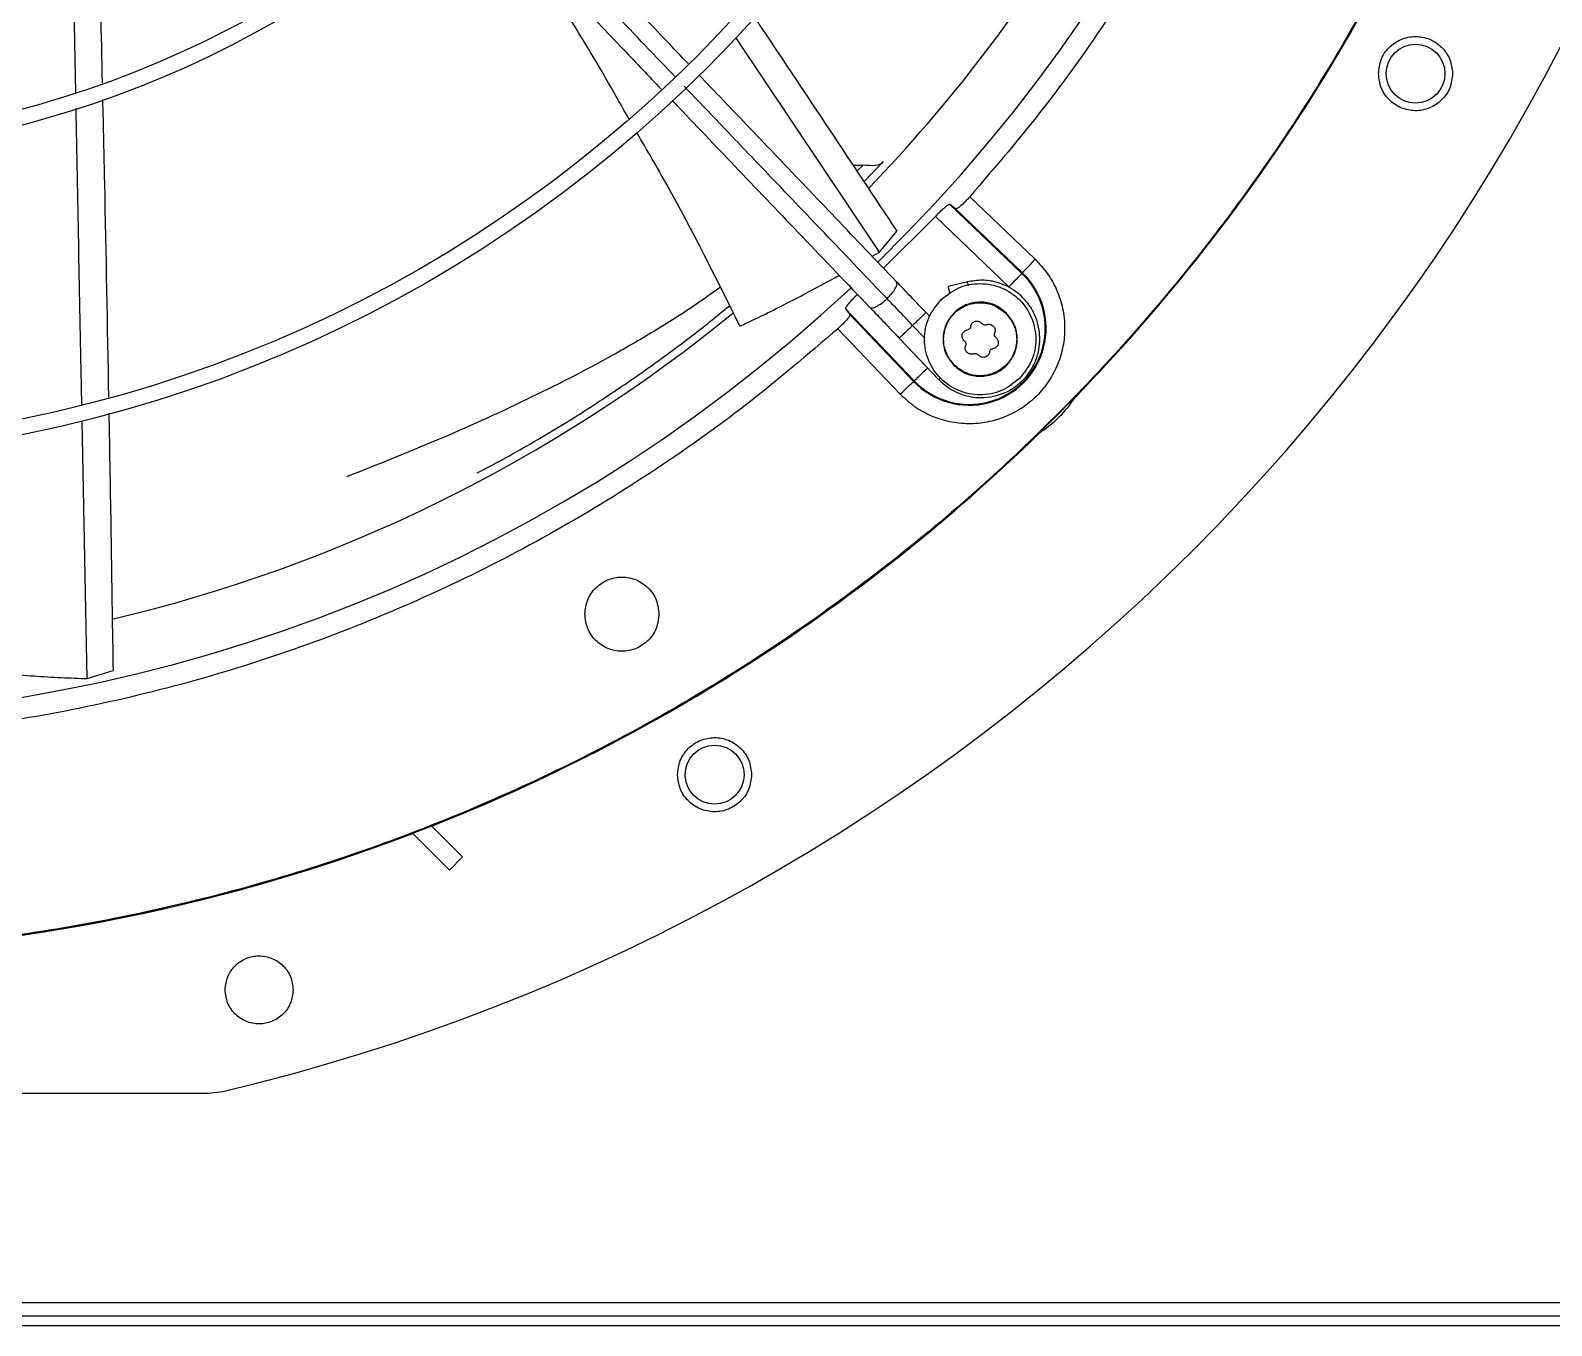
# Model space of a CAD drawing. Header units: inches. Extents: x 1229 to 1453, y -1023 to -720.
# Drawn here: x 1346.85 to 1356.55, y -999.56 to -991.3 of the extents above; entities that cross this region are included whole.
import ezdxf

# ---------------------------------------------------------------- set-up
doc = ezdxf.new("R2010")
doc.units = ezdxf.units.IN
doc.header["$MEASUREMENT"] = 0

msp = doc.modelspace()

# ---------------------------------------------------------------- linework, layer by layer
at = {"color": 18, "linetype": 'Continuous', "lineweight": 25, "true_color": 0x000000}
for p, q in [((1352.2645, -992.7163), (1351.3474, -991.3498)), ((1352.1602, -992.1626), (1352.1199, -992.2017)), ((1352.1652, -992.2698), (1352.2771, -992.1517)), ((1352.2689, -992.1586), (1352.2866, -992.1391)), ((1352.2863, -992.1394), (1352.2771, -992.1517)), ((1352.7485, -992.4409), (1352.7123, -992.414)), ((1352.7123, -992.414), (1353.1707, -992.8522)), ((1352.8394, -992.3644), (1353.2562, -992.7628)), ((1352.6204, -992.4895), (1352.2905, -992.8195)), ((1353.0891, -992.9376), (1352.6204, -992.4895)), ((1352.7485, -992.4409), (1353.1746, -992.8482)), ((1352.2645, -992.7163), (1352.374, -992.5835)), ((1352.2179, -992.7435), (1352.2645, -992.7163)), ((1353.1746, -992.8482), (1353.1707, -992.8522)), ((1352.123, -992.987), (1352.571, -993.4557)), ((1352.8238, -992.9065), (1352.7016, -992.9363)), ((1352.0475, -993.0789), (1352.0743, -993.1151)), ((1352.0475, -993.0789), (1352.4856, -993.5373)), ((1352.4816, -993.5411), (1352.0743, -993.1151)), ((1352.5513, -993.2634), (1352.4751, -993.1836)), ((1352.5844, -993.1271), (1352.5605, -993.102)), ((1352.3963, -993.6227), (1351.9979, -993.2059)), ((1352.3897, -993.2652), (1352.6428, -993.5301)), ((1352.4856, -993.5373), (1352.4816, -993.5411)), ((1347.2151, -995.4348), (1347.1824, -993.7921)), ((1347.2151, -995.4348), (1347.3791, -995.3822)), ((1349.6058, -996.5701), (1349.4084, -996.3728)), ((1349.2881, -996.4195), (1349.5239, -996.6553)), ((1349.5239, -996.6553), (1349.6058, -996.5701)), ((1342.233, -998.0756), (1347.9882, -998.0756)), ((1347.9882, -998.0756), (1348.0785, -998.0651)), ((1331.6974, -999.494), (1358.7033, -999.494)), ((1331.7734, -999.411), (1358.6274, -999.411)), ((1331.6974, -999.557), (1358.7033, -999.557))]:
    msp.add_line(p, q, dxfattribs=at)
at = {"color": 18, "linetype": 'Continuous', "lineweight": 25, "true_color": 0x000000, "flags": 128}
for points in [[(1353.1746, -992.8482), (1353.1764, -992.8463), (1353.1812, -992.8413), (1353.1888, -992.8333), (1353.199, -992.8227), (1353.2113, -992.8098), (1353.2253, -992.7951), (1353.2404, -992.7793), (1353.2562, -992.7628)], [(1353.1707, -992.8522), (1353.1689, -992.8541), (1353.1641, -992.8591), (1353.1565, -992.8671), (1353.1463, -992.8777), (1353.134, -992.8906), (1353.12, -992.9052), (1353.1049, -992.9211), (1353.0891, -992.9376)], [(1352.571, -993.4557), (1352.5545, -993.4714), (1352.5387, -993.4866), (1352.524, -993.5006), (1352.5112, -993.5129), (1352.5005, -993.523), (1352.4926, -993.5306), (1352.4875, -993.5355), (1352.4856, -993.5373)], [(1352.3963, -993.6227), (1352.4127, -993.607), (1352.4286, -993.5918), (1352.4432, -993.5778), (1352.4561, -993.5655), (1352.4667, -993.5554), (1352.4747, -993.5477), (1352.4797, -993.5429), (1352.4816, -993.5411)]]:
    msp.add_lwpolyline(points, dxfattribs=at)
at = {"color": 18, "linetype": 'Continuous', "lineweight": 25, "true_color": 0x000000}
for centre, radius in [((1345.1106, -985.4772), 11.7126), ((1345.1106, -985.4772), 8.5704), ((1345.1106, -985.4772), 8.472), ((1345.1106, -985.4772), 6.6478), ((1345.1106, -985.4772), 6.5493), ((1355.6802, -991.5795), 0.1875), ((1351.213, -996.0468), 0.1875)]:
    msp.add_circle(centre, radius, dxfattribs=at)
for centre, radius, start, end in [((1345.1106, -985.4772), 10.2157, 314.3624, 43.03697), ((1345.1106, -985.4772), 12.9331, 283.26667, 346.73333), ((1345.1106, -985.4772), 9.8425, 316.0273, 341.93053), ((1345.1106, -985.4772), 11.7147, 315.79736, 338.46866), ((1345.1106, -985.4772), 10.2157, 224.36307, 313.03719), ((1352.8359, -993.2025), 0.4901, 223.70945, 46.29055), ((1352.8359, -993.2025), 0.4845, 223.70945, 46.29055), ((1345.1106, -985.4772), 9.8425, 283.29628, 309.20157), ((1345.1106, -985.4772), 11.7147, 291.53134, 314.20264), ((1345.1106, -985.4772), 11.7147, 250.65335, 290.90006)]:
    msp.add_arc(centre, radius, start, end, dxfattribs=at)
for points, knots in [([(1356.8201, -985.4772), (1356.8153, -985.7326), (1356.8056, -986.2436), (1356.7277, -987.0067), (1356.6035, -987.7632), (1356.4292, -988.51), (1356.2066, -989.2438), (1355.9365, -989.9614), (1355.6201, -990.6599), (1355.2586, -991.3361), (1354.8537, -991.9873), (1354.407, -992.6106), (1353.9206, -993.2033), (1353.3964, -993.763), (1352.8368, -994.2871), (1352.244, -994.7736), (1351.6207, -995.2202), (1350.9696, -995.6252), (1350.2933, -995.9866), (1349.5949, -996.3031), (1348.8772, -996.5732), (1348.1434, -996.7958), (1347.3967, -996.9699), (1346.6401, -997.0948), (1345.877, -997.17), (1345.1106, -997.1951), (1344.3442, -997.17), (1343.5811, -997.0948), (1342.8246, -996.9699), (1342.0778, -996.7958), (1341.344, -996.5732), (1340.6264, -996.3031), (1339.9279, -995.9866), (1339.2517, -995.6252), (1338.6005, -995.2202), (1337.9772, -994.7736), (1337.3845, -994.2871), (1336.8248, -993.763), (1336.3006, -993.2033), (1335.8142, -992.6106), (1335.3675, -991.9873), (1334.9626, -991.3361), (1334.6012, -990.6599), (1334.2847, -989.9614), (1334.0146, -989.2438), (1333.792, -988.51), (1333.6177, -987.7632), (1333.4936, -987.0067), (1333.4156, -986.2436), (1333.4059, -985.7326), (1333.4011, -985.4772)], [0, 0, 0, 0, 0.020833, 0.041667, 0.0625, 0.083333, 0.104167, 0.125, 0.145833, 0.166667, 0.1875, 0.208333, 0.229167, 0.25, 0.270833, 0.291667, 0.3125, 0.333333, 0.354167, 0.375, 0.395833, 0.416667, 0.4375, 0.458333, 0.479167, 0.5, 0.520833, 0.541667, 0.5625, 0.583333, 0.604167, 0.625, 0.645833, 0.666667, 0.6875, 0.708333, 0.729167, 0.75, 0.770833, 0.791667, 0.8125, 0.833333, 0.854167, 0.875, 0.895833, 0.916667, 0.9375, 0.958333, 0.979167, 1, 1, 1, 1]), ([(1355.4628, -985.4772), (1355.4575, -985.7283), (1355.447, -986.2307), (1355.3617, -986.9802), (1355.2261, -987.7218), (1355.0358, -988.4515), (1354.7933, -989.1654), (1354.4994, -989.8598), (1354.156, -990.5311), (1353.7639, -991.175), (1353.3289, -991.7913), (1353.0026, -992.1734), (1352.8394, -992.3644)], [0, 0, 0, 0, 0.1, 0.2, 0.3, 0.4, 0.5, 0.6, 0.7, 0.8, 0.9, 1, 1, 1, 1]), ([(1347.2599, -989.6538), (1347.27, -990.0065), (1347.2892, -990.6687), (1347.3033, -991.3298), (1347.31, -991.6389)], [0, 0, 0, 0, 0.532574, 1, 1, 1, 1]), ([(1347.1421, -991.6989), (1347.1413, -991.6583), (1347.1288, -991.0049), (1347.1169, -990.3498), (1347.1057, -989.7354)], [0, 0, 0, 0, 0.06208, 1, 1, 1, 1]), ([(1350.9665, -991.605), (1350.8356, -991.468), (1350.5836, -991.2043), (1350.2415, -990.8464), (1349.9477, -990.5389), (1349.7754, -990.3586), (1349.6922, -990.2716)], [0, 0, 0, 0, 0.309781, 0.596487, 0.805335, 1, 1, 1, 1]), ([(1351.0444, -991.5156), (1351.0107, -991.4804), (1350.8776, -991.3411), (1350.6526, -991.1056), (1350.3639, -990.8035), (1350.0877, -990.5144), (1349.8922, -990.3099), (1349.7941, -990.2072), (1349.7834, -990.196)], [0, 0, 0, 0, 0.080732, 0.319058, 0.536803, 0.768161, 0.974842, 1, 1, 1, 1]), ([(1349.6145, -990.3612), (1349.6503, -990.3987), (1349.7794, -990.5337), (1350.0116, -990.7767), (1350.3156, -991.0949), (1350.6066, -991.3993), (1350.7937, -991.5951), (1350.8735, -991.6787)], [0, 0, 0, 0, 0.084803, 0.305611, 0.551323, 0.808547, 1, 1, 1, 1]), ([(1350.6677, -991.8694), (1350.5811, -991.716), (1350.3614, -991.3269), (1350.1149, -990.9543), (1349.9656, -990.7286)], [0, 0, 0, 0, 0.394211, 1, 1, 1, 1]), ([(1351.4648, -991.2182), (1351.4814, -991.243), (1351.7865, -991.6983), (1352.0884, -992.1532), (1352.374, -992.5835)], [0, 0, 0, 0, 0.0542859, 1, 1, 1, 1]), ([(1355.444, -991.5795), (1355.4475, -991.5488), (1355.4545, -991.4872), (1355.5087, -991.4088), (1355.586, -991.3563), (1355.6783, -991.3372), (1355.7714, -991.3548), (1355.8502, -991.4071), (1355.9056, -991.4861), (1355.9128, -991.5484), (1355.9164, -991.5795)], [0, 0, 0, 0, 0.12434, 0.248913, 0.37309, 0.497137, 0.622306, 0.748216, 0.874114, 1, 1, 1, 1]), ([(1352.3729, -992.9058), (1352.2429, -992.7697), (1351.9908, -992.5059), (1351.6217, -992.1197), (1351.3316, -991.8161), (1351.1639, -991.6407), (1351.1124, -991.5868)], [0, 0, 0, 0, 0.3116867, 0.604241, 0.8784271, 1, 1, 1, 1]), ([(1355.9164, -991.5795), (1355.9128, -991.6106), (1355.9057, -991.6728), (1355.8504, -991.7517), (1355.7716, -991.8042), (1355.678, -991.822), (1355.5851, -991.8025), (1355.5079, -991.7494), (1355.4544, -991.6712), (1355.4475, -991.6101), (1355.444, -991.5795)], [0, 0, 0, 0, 0.125711, 0.251417, 0.37713, 0.502856, 0.628582, 0.753078, 0.87631, 1, 1, 1, 1]), ([(1352.312, -993.013), (1352.1866, -992.8818), (1351.9401, -992.6238), (1351.5991, -992.267), (1351.2935, -991.9472), (1351.1095, -991.7546), (1351.019, -991.66)], [0, 0, 0, 0, 0.292962, 0.576035, 0.791578, 1, 1, 1, 1]), ([(1347.1804, -993.6895), (1347.1792, -993.6297), (1347.1667, -993.001), (1347.1548, -992.3701), (1347.144, -991.7993)], [0, 0, 0, 0, 0.0951288, 1, 1, 1, 1]), ([(1347.3123, -991.7437), (1347.3164, -991.9207), (1347.331, -992.5541), (1347.3423, -993.1858), (1347.3504, -993.641)], [0, 0, 0, 0, 0.279322, 1, 1, 1, 1]), ([(1350.9415, -991.7498), (1350.9563, -991.7653), (1351.0983, -991.9139), (1351.3752, -992.2037), (1351.7811, -992.6284), (1352.0588, -992.919), (1352.2022, -993.069)], [0, 0, 0, 0, 0.0348808, 0.3348569, 0.6564556, 1, 1, 1, 1]), ([(1351.3747, -993.1893), (1351.2243, -992.8857), (1351.0173, -992.4678), (1350.7818, -992.0656), (1350.7174, -991.9556)], [0, 0, 0, 0, 0.7266115, 1, 1, 1, 1]), ([(1352.0943, -992.1633), (1352.1048, -992.1632), (1352.1274, -992.1631), (1352.1488, -992.1628), (1352.1602, -992.1626)], [0, 0, 0, 0, 0.464568, 1, 1, 1, 1]), ([(1352.2771, -992.1517), (1352.2667, -992.1575), (1352.2448, -992.1696), (1352.1893, -992.165), (1352.1602, -992.1626)], [0, 0, 0, 0, 0.4758614, 1, 1, 1, 1]), ([(1352.7123, -992.414), (1352.7094, -992.414), (1352.7036, -992.414), (1352.681, -992.4307), (1352.652, -992.4567), (1352.6308, -992.4787), (1352.6204, -992.4895)], [0, 0, 0, 0, 0.252622, 0.50325, 0.755218, 1, 1, 1, 1]), ([(1352.8394, -992.3644), (1352.8292, -992.3754), (1352.8085, -992.3979), (1352.7798, -992.4242), (1352.7572, -992.4409), (1352.7514, -992.4409), (1352.7485, -992.4409)], [0, 0, 0, 0, 0.24423, 0.4964, 0.747202, 1, 1, 1, 1]), ([(1353.2562, -992.7628), (1353.2831, -992.7917), (1353.3379, -992.8503), (1353.3969, -992.9576), (1353.435, -993.0752), (1353.4481, -993.1974), (1353.437, -993.3174), (1353.4031, -993.4324), (1353.3469, -993.5398), (1353.2689, -993.6355), (1353.1732, -993.7135), (1353.0659, -993.7697), (1352.9509, -993.8036), (1352.8308, -993.8147), (1352.7086, -993.8015), (1352.5911, -993.7634), (1352.4837, -993.7045), (1352.4251, -993.6497), (1352.3963, -993.6227)], [0, 0, 0, 0, 0.060996, 0.124061, 0.187995, 0.251491, 0.313298, 0.373714, 0.436213, 0.500001, 0.563787, 0.626287, 0.686704, 0.74851, 0.812007, 0.875939, 0.939004, 1, 1, 1, 1]), ([(1351.3747, -993.1893), (1351.4274, -993.1642), (1351.5292, -993.1157), (1351.675, -993.0424), (1351.821, -992.9662), (1351.9304, -992.9075), (1351.9946, -992.8713), (1352.0067, -992.8644)], [0, 0, 0, 0, 0.246532, 0.476022, 0.688418, 0.941305, 1, 1, 1, 1]), ([(1352.6412, -993.5285), (1352.6618, -993.5474), (1352.7007, -993.5832), (1352.7676, -993.6175), (1352.8301, -993.6368), (1352.8987, -993.6462), (1352.9718, -993.6422), (1353.0492, -993.6207), (1353.1187, -993.5849), (1353.18, -993.5346), (1353.2297, -993.4722), (1353.2651, -993.4007), (1353.2847, -993.3234), (1353.2875, -993.2442), (1353.2742, -993.1683), (1353.2514, -993.1106), (1353.2276, -993.069), (1353.2052, -993.0371), (1353.1746, -993.0025), (1353.1319, -992.9657), (1353.0749, -992.931), (1353.0027, -992.9045), (1352.9158, -992.8913), (1352.8551, -992.9014), (1352.8231, -992.9067)], [0, 0, 0, 0, 0.053383, 0.100935, 0.142644, 0.178506, 0.233214, 0.281772, 0.331519, 0.382116, 0.432747, 0.48338, 0.53401, 0.584642, 0.634227, 0.680758, 0.702882, 0.726042, 0.755417, 0.791314, 0.83373, 0.882657, 0.938083, 1, 1, 1, 1]), ([(1351.2471, -992.9423), (1351.203, -992.9742), (1351.0694, -993.071), (1350.8431, -993.2135), (1350.4764, -993.4275), (1350.0106, -993.6639), (1349.444, -993.9204), (1349.0602, -994.0727), (1348.8681, -994.1489)], [0, 0, 0, 0, 0.0577, 0.174857, 0.292286, 0.527695, 0.763644, 1, 1, 1, 1]), ([(1352.123, -992.987), (1352.1121, -992.9974), (1352.0901, -993.0186), (1352.0641, -993.0476), (1352.0475, -993.0701), (1352.0475, -993.076), (1352.0475, -993.0789)], [0, 0, 0, 0, 0.24479, 0.496749, 0.747376, 1, 1, 1, 1]), ([(1352.312, -993.013), (1352.3225, -993.0023), (1352.3436, -992.9808), (1352.3664, -992.9481), (1352.3788, -992.9201), (1352.3749, -992.9106), (1352.3729, -992.9058)], [0, 0, 0, 0, 0.242952, 0.485908, 0.742952, 1, 1, 1, 1]), ([(1352.5605, -993.102), (1352.5287, -993.0688), (1352.4651, -993.0022), (1352.4036, -992.9379), (1352.3729, -992.9058)], [0, 0, 0, 0, 0.500005, 1, 1, 1, 1]), ([(1352.6549, -993.0215), (1352.6915, -992.9925), (1352.7646, -992.9344), (1352.906, -992.909), (1353.0445, -992.9361), (1353.1626, -993.015), (1353.2415, -993.133), (1353.2686, -993.2716), (1353.2431, -993.4129), (1353.1851, -993.486), (1353.156, -993.5226)], [0, 0, 0, 0, 0.1249992, 0.2500007, 0.3750021, 0.5000014, 0.6250016, 0.7500007, 0.8749997, 1, 1, 1, 1]), ([(1352.702, -992.9378), (1352.7019, -992.9374), (1352.7015, -992.9358), (1352.7042, -992.9468), (1352.7082, -992.9632), (1352.7119, -992.9784), (1352.7129, -992.9828)], [0, 0, 0, 0, 0.12422, 0.489436, 0.85497, 1, 1, 1, 1]), ([(1352.8231, -992.9067), (1352.8234, -992.908), (1352.8239, -992.9103), (1352.8278, -992.9263), (1352.8294, -992.9328)], [0, 0, 0, 0, 0.588456, 1, 1, 1, 1]), ([(1350.4295, -993.7002), (1350.5232, -993.6383), (1350.7009, -993.521), (1350.951, -993.3398), (1351.1501, -993.1884), (1351.2655, -993.0939), (1351.3076, -993.0594)], [0, 0, 0, 0, 0.317134, 0.601376, 0.854453, 1, 1, 1, 1]), ([(1352.2022, -993.069), (1352.2068, -993.0712), (1352.2161, -993.0755), (1352.2447, -993.0644), (1352.2784, -993.0431), (1352.3008, -993.023), (1352.312, -993.013)], [0, 0, 0, 0, 0.257047, 0.514093, 0.757051, 1, 1, 1, 1]), ([(1352.2022, -993.069), (1352.2329, -993.1011), (1352.2943, -993.1654), (1352.3579, -993.232), (1352.3897, -993.2652)], [0, 0, 0, 0, 0.499995, 1, 1, 1, 1]), ([(1352.4751, -993.1836), (1352.4441, -993.1512), (1352.3888, -993.0933), (1352.3355, -993.0376), (1352.312, -993.013)], [0, 0, 0, 0, 0.559901, 1, 1, 1, 1]), ([(1353.156, -993.5226), (1353.1195, -993.5516), (1353.0464, -993.6097), (1352.905, -993.6351), (1352.7665, -993.608), (1352.6484, -993.5291), (1352.5695, -993.4111), (1352.5424, -993.2725), (1352.5679, -993.1312), (1352.6259, -993.0581), (1352.6549, -993.0215)], [0, 0, 0, 0, 0.1249995, 0.2500008, 0.3750021, 0.5000015, 0.6250018, 0.7500008, 0.8749998, 1, 1, 1, 1]), ([(1353.0725, -993.105), (1353.0482, -993.0857), (1352.9994, -993.047), (1352.9052, -993.03), (1352.8128, -993.0481), (1352.7341, -993.1007), (1352.6815, -993.1794), (1352.6634, -993.2717), (1352.6804, -993.366), (1352.7191, -993.4147), (1352.7385, -993.4391)], [0, 0, 0, 0, 0.125001, 0.250001, 0.375, 0.500001, 0.624999, 0.750001, 0.875002, 1, 1, 1, 1]), ([(1352.7409, -993.4366), (1352.7218, -993.4126), (1352.6837, -993.3646), (1352.667, -993.2717), (1352.6848, -993.1807), (1352.7366, -993.1032), (1352.8142, -993.0513), (1352.9052, -993.0335), (1352.998, -993.0502), (1353.0461, -993.0884), (1353.0701, -993.1075)], [0, 0, 0, 0, 0.124998, 0.249999, 0.375, 0.499999, 0.625001, 0.749999, 0.874998, 1, 1, 1, 1]), ([(1352.0743, -993.1151), (1352.0743, -993.118), (1352.0743, -993.1238), (1352.0576, -993.1463), (1352.0313, -993.1751), (1352.0089, -993.1958), (1351.9979, -993.2059)], [0, 0, 0, 0, 0.2528, 0.503596, 0.755768, 1, 1, 1, 1]), ([(1352.3897, -993.2652), (1352.391, -993.2639), (1352.3938, -993.2614), (1352.4142, -993.2418), (1352.4425, -993.2148), (1352.4642, -993.194), (1352.4751, -993.1836)], [0, 0, 0, 0, 0.25705, 0.514101, 0.757041, 1, 1, 1, 1]), ([(1352.4751, -993.1836), (1352.4859, -993.1733), (1352.5077, -993.1525), (1352.5359, -993.1255), (1352.5564, -993.1059), (1352.5591, -993.1033), (1352.5605, -993.102)], [0, 0, 0, 0, 0.242941, 0.4859, 0.74295, 1, 1, 1, 1]), ([(1352.7385, -993.4391), (1352.7628, -993.4584), (1352.8116, -993.4971), (1352.9058, -993.5141), (1352.9982, -993.496), (1353.0769, -993.4434), (1353.1295, -993.3647), (1353.1476, -993.2724), (1353.1306, -993.1781), (1353.0919, -993.1294), (1353.0725, -993.105)], [0, 0, 0, 0, 0.125001, 0.250001, 0.375, 0.500001, 0.624999, 0.750001, 0.875002, 1, 1, 1, 1]), ([(1353.0701, -993.1075), (1353.0892, -993.1315), (1353.1273, -993.1795), (1353.144, -993.2724), (1353.1262, -993.3634), (1353.0744, -993.4409), (1352.9968, -993.4928), (1352.9058, -993.5106), (1352.8129, -993.4939), (1352.7649, -993.4557), (1352.7409, -993.4366)], [0, 0, 0, 0, 0.124998, 0.249999, 0.375, 0.499999, 0.625001, 0.749999, 0.874998, 1, 1, 1, 1]), ([(1352.8454, -993.1916), (1352.8448, -993.1942), (1352.8437, -993.1992), (1352.8389, -993.2055), (1352.8326, -993.2102), (1352.8276, -993.2114), (1352.8251, -993.212)], [0, 0, 0, 0, 0.256062, 0.50003, 0.74399, 1, 1, 1, 1]), ([(1352.8454, -993.1916), (1352.8463, -993.1875), (1352.8481, -993.1797), (1352.855, -993.1696), (1352.8639, -993.1621), (1352.8748, -993.1574), (1352.8865, -993.156), (1352.898, -993.1581), (1352.909, -993.1633), (1352.9144, -993.1692), (1352.9173, -993.1724)], [0, 0, 0, 0, 0.136248, 0.254617, 0.37963, 0.500025, 0.620446, 0.745451, 0.863766, 1, 1, 1, 1]), ([(1352.9451, -993.1798), (1352.9426, -993.1806), (1352.9377, -993.1821), (1352.9298, -993.1811), (1352.9226, -993.178), (1352.9191, -993.1743), (1352.9173, -993.1724)], [0, 0, 0, 0, 0.255998, 0.49993, 0.74393, 1, 1, 1, 1]), ([(1352.9451, -993.1798), (1352.9492, -993.1785), (1352.9568, -993.1761), (1352.9689, -993.1771), (1352.98, -993.1809), (1352.9861, -993.186), (1352.989, -993.1885)], [0, 0, 0, 0, 0.272477, 0.509179, 0.759211, 1, 1, 1, 1]), ([(1352.989, -993.1885), (1352.9915, -993.1915), (1352.9966, -993.1975), (1353.0005, -993.2088), (1353.0014, -993.2209), (1352.999, -993.2285), (1352.9977, -993.2324)], [0, 0, 0, 0, 0.240759, 0.490787, 0.73661, 1, 1, 1, 1]), ([(1351.9979, -993.2059), (1351.8068, -993.3691), (1351.4248, -993.6954), (1350.8084, -994.1304), (1350.1646, -994.5225), (1349.4932, -994.866), (1348.7989, -995.1599), (1348.0849, -995.4024), (1347.3552, -995.5925), (1346.6137, -995.7289), (1345.8641, -995.8111), (1345.1106, -995.8385), (1344.3571, -995.8111), (1343.6076, -995.7289), (1342.866, -995.5925), (1342.1363, -995.4024), (1341.4224, -995.1599), (1340.728, -994.866), (1340.0567, -994.5225), (1339.4128, -994.1304), (1338.7965, -993.6954), (1338.4144, -993.3691), (1338.2234, -993.2059)], [0, 0, 0, 0, 0.0499999, 0.0999999, 0.1500001, 0.1999999, 0.25, 0.3, 0.35, 0.4000001, 0.45, 0.5000001, 0.5499999, 0.6000001, 0.6499999, 0.6999999, 0.7499999, 0.8, 0.85, 0.9, 0.95, 1, 1, 1, 1]), ([(1352.8058, -993.2839), (1352.8027, -993.281), (1352.7968, -993.2756), (1352.7915, -993.2646), (1352.7895, -993.2531), (1352.7909, -993.2413), (1352.7955, -993.2305), (1352.8031, -993.2215), (1352.8131, -993.2146), (1352.8209, -993.2129), (1352.8251, -993.212)], [0, 0, 0, 0, 0.136234, 0.254551, 0.379556, 0.499968, 0.620338, 0.745358, 0.863695, 1, 1, 1, 1]), ([(1352.8058, -993.2839), (1352.8077, -993.2857), (1352.8115, -993.2892), (1352.8146, -993.2964), (1352.8155, -993.3043), (1352.814, -993.3092), (1352.8132, -993.3117)], [0, 0, 0, 0, 0.256088, 0.500115, 0.745975, 1, 1, 1, 1]), ([(1353.0052, -993.2602), (1353.0083, -993.2631), (1353.0142, -993.2685), (1353.0194, -993.2794), (1353.0215, -993.291), (1353.0201, -993.3027), (1353.0155, -993.3135), (1353.0081, -993.3224), (1352.9981, -993.3294), (1352.9901, -993.3312), (1352.9859, -993.3321)], [0, 0, 0, 0, 0.1334851, 0.2559811, 0.3784597, 0.4992501, 0.6215251, 0.7395112, 0.8618453, 1, 1, 1, 1]), ([(1353.0052, -993.2602), (1353.0033, -993.2584), (1352.9995, -993.2549), (1352.9964, -993.2477), (1352.9955, -993.2399), (1352.997, -993.235), (1352.9977, -993.2324)], [0, 0, 0, 0, 0.25609, 0.500119, 0.744001, 1, 1, 1, 1]), ([(1352.822, -993.3556), (1352.8195, -993.3526), (1352.8144, -993.3466), (1352.8105, -993.3355), (1352.8096, -993.3234), (1352.812, -993.3157), (1352.8132, -993.3117)], [0, 0, 0, 0, 0.2407894, 0.4908778, 0.7275225, 1, 1, 1, 1]), ([(1352.8659, -993.3643), (1352.8618, -993.3656), (1352.8542, -993.368), (1352.8421, -993.367), (1352.831, -993.3632), (1352.8249, -993.3581), (1352.822, -993.3556)], [0, 0, 0, 0, 0.272481, 0.509084, 0.759122, 1, 1, 1, 1]), ([(1352.8659, -993.3643), (1352.8684, -993.3635), (1352.8733, -993.362), (1352.8811, -993.363), (1352.8884, -993.3661), (1352.8919, -993.3698), (1352.8937, -993.3718)], [0, 0, 0, 0, 0.255995, 0.499924, 0.743921, 1, 1, 1, 1]), ([(1352.9656, -993.3525), (1352.9646, -993.3566), (1352.9629, -993.3644), (1352.956, -993.3745), (1352.9471, -993.382), (1352.9362, -993.3867), (1352.9244, -993.3881), (1352.9129, -993.386), (1352.902, -993.3808), (1352.8966, -993.3749), (1352.8937, -993.3718)], [0, 0, 0, 0, 0.136248, 0.254617, 0.379631, 0.500029, 0.620449, 0.745454, 0.86377, 1, 1, 1, 1]), ([(1352.9656, -993.3525), (1352.9662, -993.3499), (1352.9673, -993.3449), (1352.972, -993.3386), (1352.9784, -993.3339), (1352.9834, -993.3327), (1352.9859, -993.3321)], [0, 0, 0, 0, 0.2560631, 0.500017, 0.7439887, 1, 1, 1, 1]), ([(1352.6412, -993.5285), (1352.6418, -993.528), (1352.6425, -993.5273), (1352.6505, -993.5196), (1352.652, -993.5182)], [0, 0, 0, 0, 0.8129995, 1, 1, 1, 1]), ([(1353.5086, -993.6446), (1353.4761, -993.689), (1353.411, -993.7776), (1353.3224, -993.8427), (1353.2781, -993.8752)], [0, 0, 0, 0, 0.499998, 1, 1, 1, 1]), ([(1347.3523, -993.7432), (1347.3529, -993.7726), (1347.3634, -994.3203), (1347.3714, -994.8659), (1347.3791, -995.3822)], [0, 0, 0, 0, 0.053739, 1, 1, 1, 1]), ([(1349.7003, -994.124), (1349.7223, -994.1126), (1349.7978, -994.0733), (1349.9341, -993.9985), (1350.1044, -993.9012), (1350.2725, -993.8004), (1350.3786, -993.7327), (1350.4295, -993.7002)], [0, 0, 0, 0, 0.088221, 0.302814, 0.554095, 0.786481, 1, 1, 1, 1]), ([(1350.2312, -993.8237), (1350.2779, -993.7954), (1350.3429, -993.756), (1350.4062, -993.7145), (1350.4239, -993.7029)], [0, 0, 0, 0, 0.718744, 1, 1, 1, 1]), ([(1350.3862, -995.0239), (1350.3898, -994.993), (1350.3969, -994.9312), (1350.4515, -994.8525), (1350.5296, -994.8), (1350.6224, -994.7815), (1350.7153, -994.8), (1350.7934, -994.8525), (1350.848, -994.9312), (1350.8551, -994.993), (1350.8586, -995.0239)], [0, 0, 0, 0, 0.125, 0.250001, 0.374997, 0.499997, 0.625003, 0.749999, 0.875, 1, 1, 1, 1]), ([(1350.8586, -995.0239), (1350.8551, -995.0548), (1350.848, -995.1167), (1350.7934, -995.1953), (1350.7153, -995.2478), (1350.6224, -995.2663), (1350.5296, -995.2478), (1350.4515, -995.1953), (1350.3969, -995.1167), (1350.3898, -995.0548), (1350.3862, -995.0239)], [0, 0, 0, 0, 0.124999, 0.250001, 0.374997, 0.500003, 0.625003, 0.749999, 0.875001, 1, 1, 1, 1]), ([(1346.2108, -995.3517), (1346.2688, -995.359), (1346.3806, -995.3733), (1346.5429, -995.3904), (1346.7069, -995.4054), (1346.8743, -995.4179), (1347.047, -995.4282), (1347.1598, -995.4326), (1347.2151, -995.4348)], [0, 0, 0, 0, 0.173712, 0.335418, 0.485076, 0.663267, 0.834917, 1, 1, 1, 1]), ([(1350.9768, -996.0468), (1350.9803, -996.016), (1350.9873, -995.9544), (1351.0415, -995.876), (1351.119, -995.8234), (1351.2112, -995.8045), (1351.304, -995.8221), (1351.3828, -995.8741), (1351.4383, -995.9531), (1351.4456, -996.0155), (1351.4492, -996.0468)], [0, 0, 0, 0, 0.124578, 0.248876, 0.373374, 0.497747, 0.622101, 0.747517, 0.87376, 1, 1, 1, 1]), ([(1351.4492, -996.0468), (1351.4456, -996.0778), (1351.4385, -996.1399), (1351.3834, -996.2187), (1351.3048, -996.2712), (1351.2115, -996.2892), (1351.1184, -996.27), (1351.0407, -996.2168), (1350.9871, -996.1382), (1350.9802, -996.0771), (1350.9768, -996.0468)], [0, 0, 0, 0, 0.1254904, 0.2509668, 0.3764342, 0.5019045, 0.6273897, 0.7528819, 0.8772352, 1, 1, 1, 1]), ([(1348.0936, -997.4181), (1348.0969, -997.3897), (1348.1035, -997.333), (1348.1535, -997.2611), (1348.2247, -997.2131), (1348.3094, -997.196), (1348.3942, -997.2125), (1348.4661, -997.2602), (1348.5168, -997.3324), (1348.5234, -997.3895), (1348.5267, -997.4181)], [0, 0, 0, 0, 0.125514, 0.249987, 0.374394, 0.498893, 0.623261, 0.747941, 0.87383, 1, 1, 1, 1]), ([(1348.5267, -997.4181), (1348.5235, -997.4465), (1348.5169, -997.5033), (1348.4667, -997.5755), (1348.3949, -997.6236), (1348.3095, -997.6403), (1348.2243, -997.6231), (1348.1528, -997.5746), (1348.1032, -997.5025), (1348.0968, -997.4461), (1348.0936, -997.4181)], [0, 0, 0, 0, 0.125241, 0.250482, 0.375709, 0.500932, 0.62616, 0.751407, 0.876487, 1, 1, 1, 1])]:
    msp.add_open_spline(points, degree=3, knots=knots, dxfattribs=at)

doc.saveas('drawing.dxf')
